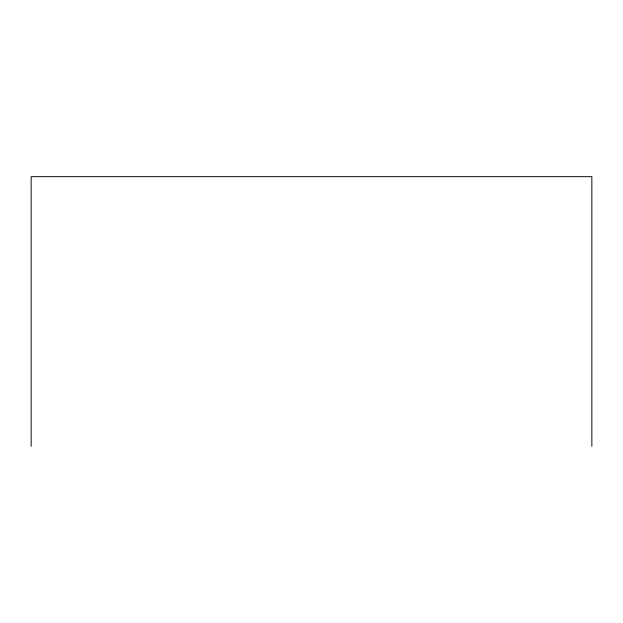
<?xml version="1.0" encoding="UTF-8"?>
<svg xmlns="http://www.w3.org/2000/svg" width="623" height="623" viewBox="0 0 623 623"><rect width="100%" height="100%" fill="white"/><g stroke="black" fill="none" stroke-linecap="round" stroke-linejoin="round"><path stroke-width="0.93" d="M591.85 446.341L591.85 176.659L31.15 176.659L31.15 446.341"/></g></svg>
